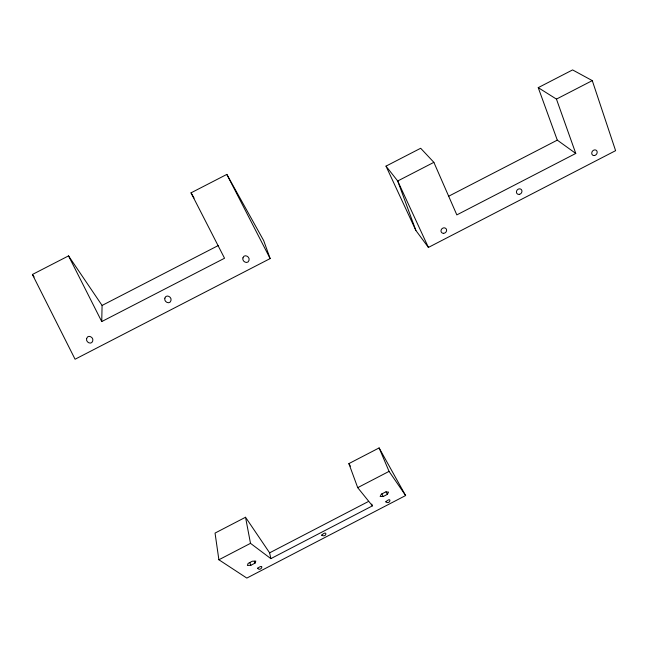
<?xml version="1.0" encoding="UTF-8"?>
<svg xmlns="http://www.w3.org/2000/svg" width="648" height="648" viewBox="0 0 648 648"><rect width="100%" height="100%" fill="white"/><g stroke="black" fill="none" stroke-linecap="round" stroke-linejoin="round"><path stroke-width="0.97" d="M101.736 321.57L102.084 305.443L68.534 255.887L32.4 274.485L75.079 359.235L270.143 258.576L263.687 240.602L226.832 174.409L191.022 192.845L224.54 258.236L101.736 321.57L68.534 255.887M255.029 563.128L255.798 561.079L252.339 561.217L248.119 563.412L247.374 565.453L250.833 565.307L255.029 563.128L254.308 561.265M387.326 494.375L388.549 492.099L385.568 491.994L381.356 494.181L380.149 496.465L383.138 496.554L387.326 494.375L386.046 491.694M245.527 517.258L215.047 533.077L218.886 559.767L246.831 578.081L405.624 495.542L379.112 447.922L348.883 463.612L357.712 487.661L372.414 505.861L270.864 558.641L250.501 543.34L245.527 517.258L269.617 552.841L270.864 558.641M218.886 559.767L250.501 543.34M357.712 487.661L389.059 471.38L405.624 495.542M269.617 552.841L368.599 501.406M385.989 166.139L420.665 148.262L433.868 162.34L456.832 214.893L575.772 153.446L556.446 99.103L538.229 87.642L572.597 69.919L592.28 80.619L615.6 150.668L428.409 247.423L415.886 230.477L385.989 166.139L397.71 180.995L428.409 247.423M433.868 162.34L397.71 180.995L415.886 230.477M556.446 99.103L592.28 80.619M448.481 196.328L557.296 140.138L575.772 153.446M102.084 305.443L218.263 245.543M32.4 274.485L34.142 276.955M191.022 192.845L194.068 198.061M348.883 463.612L350.382 466.187M226.832 174.409L270.143 258.576M381.866 493.865L383.138 496.554M379.112 447.922L389.059 471.38M249.755 562.513L250.833 565.307M371.741 504.071L372.414 505.861M538.229 87.642L557.296 140.138M321.659 535.159C326.649 538.302 327.929 529.133 321.659 535.159M242.927 257.872C241.655 261.573 247.884 264.7 249.01 260.358C250.282 256.649 244.061 253.53 242.927 257.872M164.867 298.137C163.579 301.846 169.808 304.981 170.951 300.632C172.23 296.922 166.001 293.787 164.867 298.137M86.662 338.475C85.358 342.201 91.587 345.344 92.729 340.986C94.033 337.26 87.804 334.117 86.662 338.475M385.803 501.819C390.137 505.319 392.348 495.68 385.803 501.819M257.572 568.231C260.779 572.338 265.316 562.667 257.572 568.231M594.621 155.504A3.021 2.543 -52.2 0 0 596.735 150.782A3.021 2.543 -52.2 0 0 592.013 151.891A3.021 2.543 -52.2 0 0 594.621 155.504M443.426 233.345A2.948 2.624 -40.1 0 0 446.399 229.238A2.948 2.624 -40.1 0 0 441.563 229.165A2.948 2.624 -40.1 0 0 443.426 233.345M519.461 194.351A2.981 2.592 -47.5 0 0 521.454 189.686A2.981 2.592 -47.5 0 0 516.675 190.82A2.981 2.592 -47.5 0 0 519.461 194.351"/></g></svg>
